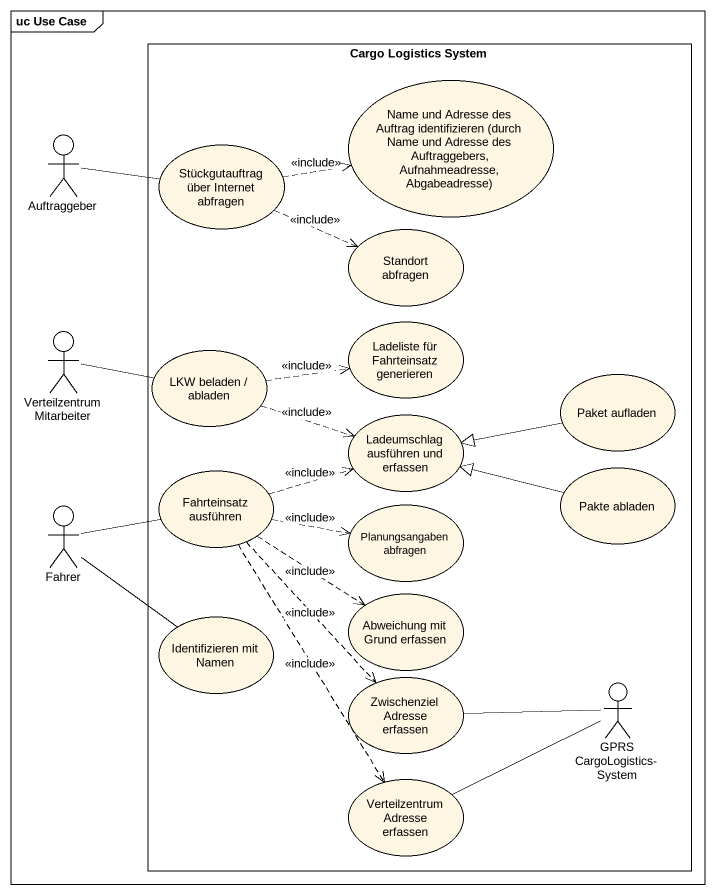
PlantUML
@startuml
mainframe uc Use Case
rectangle "Cargo Logistics System" as Cargo_Logistics_System {
  usecase "Name und Adresse des Auftrag identifizieren (durch Name und Adresse des Auftraggebers, Aufnahmeadresse, Abgabeadresse)" as Name_und_Adresse_des
  usecase "Stückgutauftrag über Internet abfragen" as Stückgutauftrag_über
  usecase "Standort abfragen" as Standort_abfragen
  usecase "Ladeliste für Fahrteinsatz generieren" as Ladeliste_für_Fahrteinsatz
  usecase "LKW beladen / abladen" as LKW_beladen_abladen
  usecase "Paket aufladen" as Paket_aufladen
  usecase "Ladeumschlag ausführen und erfassen" as Ladeumschlag_ausführen_und
  usecase "Fahrteinsatz ausführen" as Fahrteinsatz_ausführen
  usecase "Pakte abladen" as Pakte_abladen
  usecase "Planungsangaben abfragen" as Planungsangaben_abfragen
  usecase "Identifizieren mit Namen" as Identifizieren_mit_Namen
  usecase "Abweichung mit Grund erfassen" as Abweichung_mit_Grund
  usecase "Zwischenziel Adresse erfassen" as Zwischenziel_Adresse
  actor "GPRS CargoLogistics-System" as GPRS_CargoLogistics_System
  usecase "Verteilzentrum Adresse erfassen" as Verteilzentrum_Adresse
}
actor Auftraggeber
actor "Verteilzentrum Mitarbeiter" as Verteilzentrum_Mitarbeiter
actor Fahrer
Auftraggeber -right- Stückgutauftrag_über
Stückgutauftrag_über .right.> Name_und_Adresse_des : <<include>>
Stückgutauftrag_über .right.> Standort_abfragen : <<include>>
Verteilzentrum_Mitarbeiter -right- LKW_beladen_abladen
LKW_beladen_abladen .right.> Ladeliste_für_Fahrteinsatz : <<include>>
LKW_beladen_abladen .right.> Ladeumschlag_ausführen_und : <<include>>
Paket_aufladen -left-|> Ladeumschlag_ausführen_und
Fahrteinsatz_ausführen .right.> Ladeumschlag_ausführen_und : <<include>>
Fahrteinsatz_ausführen .right.> Planungsangaben_abfragen : <<include>>
Fahrteinsatz_ausführen ..> Abweichung_mit_Grund : <<include>>
Fahrteinsatz_ausführen ..> Zwischenziel_Adresse : <<include>>
Fahrteinsatz_ausführen ..> Verteilzentrum_Adresse : <<include>>
Pakte_abladen -left-|> Ladeumschlag_ausführen_und
Fahrer -right- Fahrteinsatz_ausführen
Fahrer -- Identifizieren_mit_Namen
GPRS_CargoLogistics_System -left- Zwischenziel_Adresse
GPRS_CargoLogistics_System -left- Verteilzentrum_Adresse
@enduml
